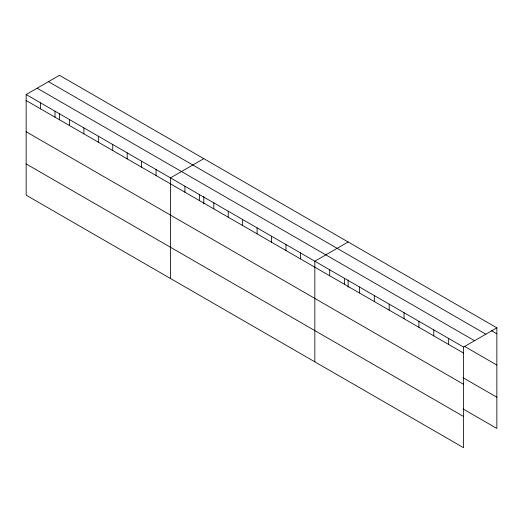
<?xml version="1.0" encoding="UTF-8"?>
<svg xmlns="http://www.w3.org/2000/svg" width="523" height="523" viewBox="0 0 523 523"><rect width="100%" height="100%" fill="white"/><g stroke="black" fill="none" stroke-linecap="round" stroke-linejoin="round"><path stroke-width="0.78" d="M26.15 94.545L463.535 347.069L463.535 447.688L26.15 195.164L26.15 94.545L59.465 75.312L496.85 327.836L496.85 428.455L463.051 408.94M203.8 158.646L170.485 177.879L170.485 278.498M348.141 241.979L314.826 261.212L314.826 361.831M463.535 347.069L496.85 327.836M491.443 330.693L496.85 333.818M48.469 81.66L485.854 334.184M37.146 88.197L474.531 340.721M464.404 346.311L496.85 365.047M26.15 100.527L463.535 353.051M463.051 377.711L496.85 397.225M26.15 131.757L463.535 384.281M26.15 163.934L463.535 416.458M448.662 338.486L448.662 344.467M433.796 329.895L433.796 335.877M418.923 321.312L418.923 327.293M404.05 312.728L404.05 318.71M389.177 304.138L389.177 310.119M374.311 295.554L374.311 301.536M359.438 286.97L359.438 292.952M348.141 279.995L348.141 287.232M344.565 278.38L344.565 284.362M329.693 269.796L329.693 275.778M300.392 252.877L300.392 258.859M285.957 244.548L285.957 250.524M271.522 236.213L271.522 242.195M257.087 227.878L257.087 233.859M242.659 219.542L242.659 225.524M228.224 211.214L228.224 217.195M213.789 202.878L213.789 208.86M203.8 196.661L203.8 203.898M199.355 194.543L199.355 200.525M184.92 186.214L184.92 192.196M156.057 169.544L156.057 175.525M141.622 161.215L141.622 167.197M127.187 152.879L127.187 158.861M112.752 144.544L112.752 150.526M98.317 136.215L98.317 142.197M83.883 127.88L83.883 133.862M69.454 119.545L69.454 125.527M59.465 113.328L59.465 119.767M55.02 111.216L55.02 117.191M40.585 102.881L40.585 108.862"/></g></svg>
